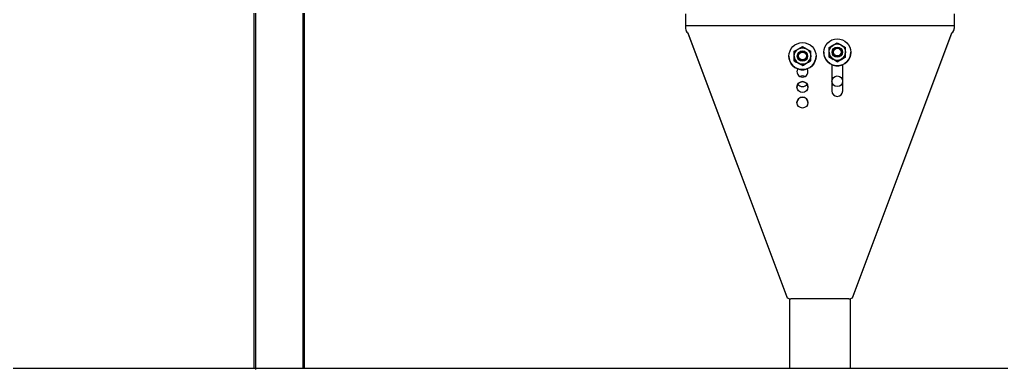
# Model space of a CAD drawing. Header units: feet. Extents: x 0.3 to 98.5, y -18.6 to 31.5.
# Drawn here: x 47.708 to 50.766, y -8.196 to -7.105 of the extents above; entities that cross this region are included whole.
import ezdxf

# ---------------------------------------------------------------- set-up
doc = ezdxf.new("R2010")
doc.units = ezdxf.units.FT
doc.header["$MEASUREMENT"] = 0
doc.layers.add('S-BEAM', color=7, linetype='Continuous')
doc.layers.add('S-ERTH', color=9, linetype='Continuous')

msp = doc.modelspace()

# ---------------------------------------------------------------- linework, layer by layer
for p, q in [((49.78266, -7.08728), (49.78266, -7.13287)), ((50.61936, -7.08728), (50.61936, -7.13287)), ((49.78266, -7.12309), (50.61936, -7.12309)), ((49.78955, -7.1469), (50.09954, -7.97223)), ((49.78955, -7.1469), (49.78955, -7.14706)), ((49.78955, -7.14706), (50.09954, -7.97238)), ((50.30247, -7.97223), (50.61247, -7.1469)), ((50.30247, -7.97238), (50.61247, -7.14706)), ((50.61247, -7.1469), (50.61247, -7.14706)), ((50.22962, -7.19201), (50.24176, -7.185)), ((50.24307, -7.18424), (50.2552, -7.17724)), ((50.2552, -7.17724), (50.26732, -7.18424)), ((50.26864, -7.185), (50.28077, -7.19201)), ((50.12124, -7.20405), (50.13337, -7.19704)), ((50.12124, -7.2338), (50.12124, -7.20405)), ((50.13469, -7.19628), (50.14682, -7.18928)), ((50.14682, -7.18928), (50.15894, -7.19628)), ((50.16026, -7.19704), (50.17239, -7.20405)), ((50.17239, -7.2338), (50.17239, -7.20405)), ((50.21305, -7.20703), (50.21305, -7.20708)), ((50.22962, -7.22176), (50.22962, -7.19201)), ((50.23973, -7.20659), (50.23973, -7.20677)), ((50.27066, -7.20677), (50.27066, -7.20659)), ((50.28077, -7.22176), (50.28077, -7.19201)), ((50.29735, -7.20708), (50.29735, -7.20703)), ((50.10467, -7.21907), (50.10467, -7.21912)), ((50.13403, -7.24097), (50.12124, -7.23358)), ((50.12645, -7.23671), (50.12124, -7.2337)), ((50.12124, -7.23375), (50.12645, -7.23676)), ((50.12645, -7.23676), (50.12641, -7.23668)), ((50.12645, -7.23676), (50.12645, -7.23671)), ((50.13135, -7.21863), (50.13135, -7.21881)), ((50.14682, -7.24835), (50.13403, -7.24097)), ((50.14682, -7.24835), (50.15961, -7.24097)), ((50.14682, -7.24857), (50.14682, -7.24835)), ((50.15961, -7.24097), (50.17239, -7.23358)), ((50.16228, -7.21881), (50.16228, -7.21863)), ((50.18896, -7.21912), (50.18896, -7.21907)), ((50.24241, -7.22892), (50.22962, -7.22154)), ((50.23483, -7.22467), (50.22962, -7.22166)), ((50.22962, -7.22171), (50.23483, -7.22472)), ((50.23483, -7.22472), (50.23479, -7.22464)), ((50.23483, -7.22472), (50.23483, -7.22467)), ((50.23813, -7.24562), (50.23813, -7.32761)), ((50.2552, -7.23631), (50.24241, -7.22892)), ((50.2552, -7.23631), (50.26799, -7.22892)), ((50.2552, -7.23653), (50.2552, -7.23631)), ((50.26799, -7.22892), (50.28077, -7.22154)), ((50.27226, -7.32761), (50.27226, -7.24562)), ((50.09954, -7.97223), (50.09954, -7.97238)), ((50.10611, -7.97566), (50.10611, -8.19176)), ((50.11071, -7.9761), (50.11071, -7.97625)), ((50.2913, -7.9761), (50.11071, -7.9761)), ((50.2913, -7.97625), (50.11071, -7.97625)), ((50.2913, -7.9761), (50.2913, -7.97625)), ((50.2959, -7.97566), (50.2959, -8.19176)), ((50.30247, -7.97223), (50.30247, -7.97238))]:
    msp.add_line(p, q)
at = {"flags": 128}
for points in [[(50.14682, -7.24857), (50.14107, -7.24527), (50.13479, -7.24166), (50.13403, -7.24122)], [(50.2552, -7.23653), (50.24945, -7.23323), (50.24317, -7.22962), (50.24241, -7.22918)]]:
    msp.add_lwpolyline(points, dxfattribs=at)
for centre, radius in [((50.14682, -7.21907), 0.04215), ((50.2552, -7.20702), 0.04215), ((50.2552, -7.20676), 0.02558), ((50.14682, -7.2188), 0.02558), ((50.14682, -7.2188), 0.01602), ((50.14682, -7.21863), 0.01546), ((50.14682, -7.2186), 0.01204), ((50.2552, -7.20676), 0.01602), ((50.2552, -7.20659), 0.01546), ((50.2552, -7.20656), 0.01204), ((50.14682, -7.31557), 0.01707), ((50.2552, -7.29746), 0.01656), ((50.14682, -7.36373), 0.01707)]:
    msp.add_circle(centre, radius)
for centre, radius, start, end in [((49.80072, -7.13271), 0.01806, 180.00012, 231.78663), ((49.80072, -7.13287), 0.01806, 180.00013, 231.7866), ((50.60129, -7.13271), 0.01806, 308.21337, 359.99988), ((50.60129, -7.13287), 0.01806, 308.2134, 359.99987), ((50.2552, -7.20708), 0.04215, 180.00101, 270.00117), ((50.2552, -7.20677), 0.02558, 180.00041, 240.00148), ((50.2552, -7.20708), 0.04215, 269.9989, 359.99892), ((50.2552, -7.20677), 0.02558, 299.99852, 359.99957), ((50.14682, -7.21912), 0.04215, 180.00102, 270.00117), ((50.14682, -7.21882), 0.02558, 180.00043, 240.00149), ((52.2861, -3.51469), 4.30331, 239.79672, 239.99355), ((50.14682, -7.21881), 0.02558, 240.00106, 299.99894), ((50.14682, -7.21912), 0.04215, 269.9989, 359.99892), ((48.02727, -3.54673), 4.26569, 299.79394, 299.99208), ((50.14682, -7.21882), 0.02558, 299.99852, 359.99959), ((48.0577, -3.60121), 4.2033, 300.00412, 300.20563), ((52.39356, -3.50424), 4.30146, 239.79667, 239.99358), ((50.2552, -7.20734), 0.04215, 246.11291, 270.00002), ((50.2552, -7.20677), 0.02558, 240.00105, 299.99895), ((48.13582, -3.53498), 4.26535, 299.79394, 299.99209), ((50.2552, -7.20734), 0.04215, 269.99997, 293.8871), ((48.16684, -3.59048), 4.20178, 300.00407, 300.20565), ((50.14682, -7.2674), 0.01707, 149.13344, 270.00199), ((50.14682, -7.26756), 0.01707, 149.6552, 179.99993), ((50.14682, -7.21939), 0.04215, 249.58489, 270.00004), ((50.14682, -7.2674), 0.01707, 269.99828, 30.8663), ((50.14682, -7.21939), 0.04215, 269.99998, 290.41509), ((50.14682, -7.26756), 0.01707, 0.00007, 30.3448), ((50.14682, -7.31572), 0.01707, 0.00162, 179.99838), ((50.14682, -7.29746), 0.01656, 211.55183, 328.44817), ((50.14682, -7.29746), 0.01656, 62.9314, 117.0686), ((50.2552, -7.32761), 0.01707, 180.00167, 359.99833), ((50.14682, -7.36389), 0.01707, 0.0016, 179.9984), ((50.11071, -7.95803), 0.01806, 231.78634, 270.0002), ((50.11071, -7.95819), 0.01806, 231.78644, 269.99998), ((50.2913, -7.95803), 0.01806, 269.9998, 308.21366), ((50.2913, -7.95819), 0.01806, 270.00002, 308.21356)]:
    msp.add_arc(centre, radius, start, end)
at = {"layer": 'S-BEAM'}
for p, q in [((48.59046, -6.94601), (48.59046, -8.19176)), ((48.59487, -6.94459), (48.59487, -8.19176)), ((48.43809, -6.98479), (48.43809, -8.19426)), ((48.4425, -6.98503), (48.4425, -8.19577))]:
    msp.add_line(p, q, dxfattribs=at)
at = {"layer": 'S-ERTH'}
msp.add_lwpolyline([(45.10162, -8.19176), (66.76526, -8.19176)], dxfattribs=at)

doc.saveas('drawing.dxf')
